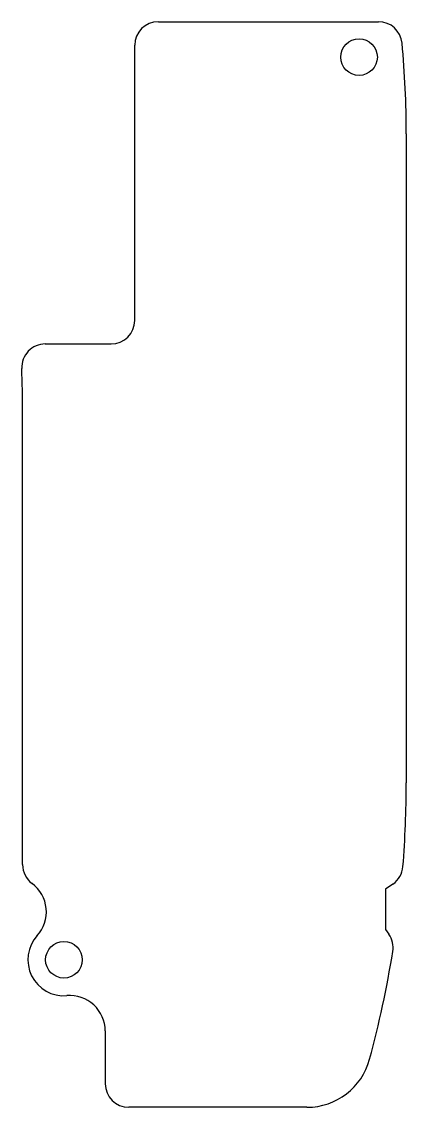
# Model space of a CAD drawing. Header units: millimetres. Extents: x -12.6 to 20, y -59 to 33.
import ezdxf

# ---------------------------------------------------------------- set-up
doc = ezdxf.new("R2010")
doc.units = ezdxf.units.MM

msp = doc.modelspace()

# ---------------------------------------------------------------- linework, layer by layer
at = {"color": 7, "linetype": 'Continuous', "lineweight": 25}
for p, q in [((-1, 33), (17.65, 33)), ((-3, 7.688), (-3, 31)), ((20, 23.5), (20, -31.5)), ((-10.574, 5.688), (-5, 5.688)), ((-12.5, -38.433), (-12.5, 0)), ((18.873, -40.084), (18.247, -40.522)), ((18.247, -40.522), (18.247, -43.94)), ((18.247, -43.94), (18.521, -44.331)), ((-5.5, -52.529), (-5.5, -57)), ((11.586, -59), (-3.5, -59))]:
    msp.add_line(p, q, dxfattribs=at)
for centre in [(16, 30), (-9, -46.5)]:
    msp.add_circle(centre, 1.55, dxfattribs=at)
for centre, radius, start, end in [((-1, 31), 2, 90, 180), ((17.65, 31), 2, 5.34587, 90), ((-62.5, 23.5), 82.5, 0, 5.34587), ((-5, 7.688), 2, 270, 0), ((-10.574, 3.688), 2, 90, 182.29715), ((-102.5, 0), 90, 360, 2.29715), ((-70, -31.5), 90, 355.4731, 0), ((-10.5, -38.433), 2, 180, 233.30952), ((17.725, -38.446), 2, 305, 355.4731), ((-13.487, -42.442), 3, 317.8789, 53.30952), ((-9, -46.5), 3.05, 137.8789, 274.7406), ((16.883, -45.478), 2, 350.86059, 35), ((-70, -31.5), 90, 344.90887, 350.86059), ((-8.5, -52.529), 3, 0, 94.7406), ((11.586, -53.5), 5.5, 270, 344.90887), ((-3.5, -57), 2, 180, 270)]:
    msp.add_arc(centre, radius, start, end, dxfattribs=at)

doc.saveas('drawing.dxf')
